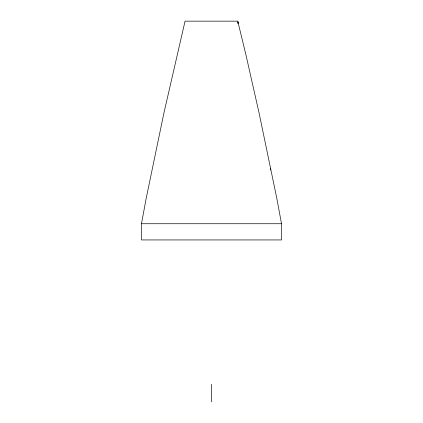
<?xml version="1.0" encoding="UTF-8"?>
<svg xmlns="http://www.w3.org/2000/svg" width="423" height="423" viewBox="0 0 423 423"><rect width="100%" height="100%" fill="white"/><g stroke="black" fill="none" stroke-linecap="round" stroke-linejoin="round"><path stroke-width="0.63" d="M237.948 22.017L245.895 54.657L259.119 113.184L276.848 198.524L281.512 223.735L281.512 239.941L141.488 239.941L141.488 223.735L146.152 198.524L163.881 113.184L185.052 21.15L237.948 21.15L237.948 23.313M141.488 223.735L281.512 223.735M270.635 168.671L270.635 169.967M238.012 22.086L238.012 23.381M211.5 384.348L211.5 401.85"/></g></svg>
